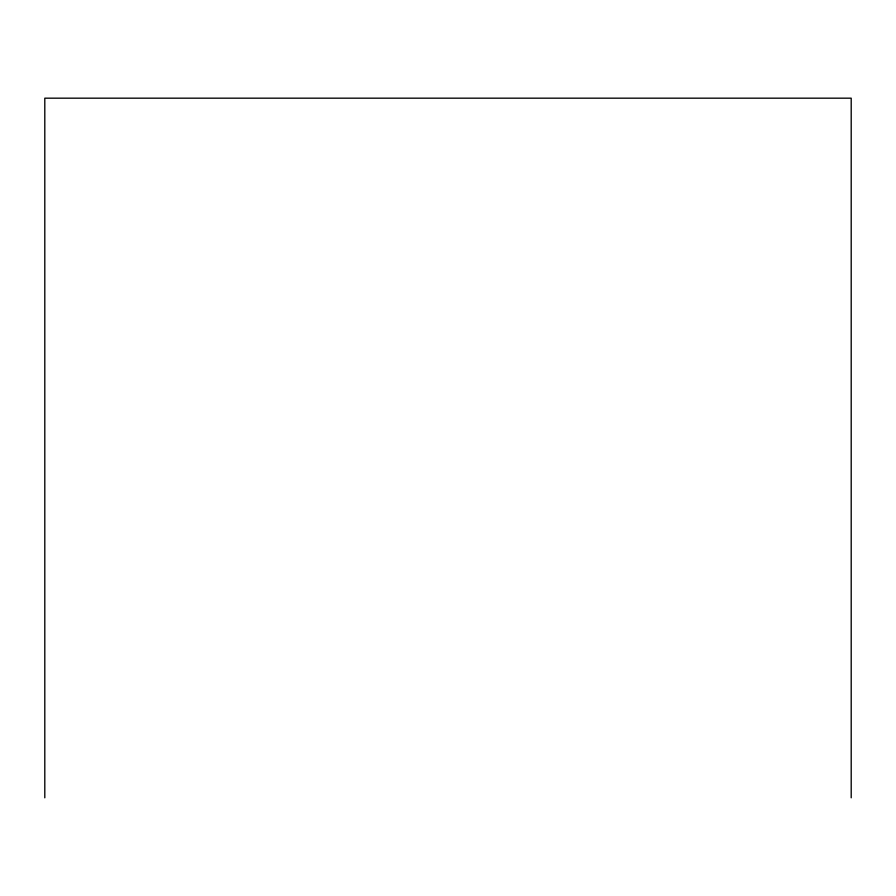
<?xml version="1.0" encoding="UTF-8"?>
<svg xmlns="http://www.w3.org/2000/svg" width="896" height="896" viewBox="0 0 896 896"><rect width="100%" height="100%" fill="white"/><g stroke="black" fill="none" stroke-linecap="round" stroke-linejoin="round"><path stroke-width="1.34" d="M851.2 797.821L851.2 98.179L44.8 98.179L44.8 797.821"/></g></svg>
